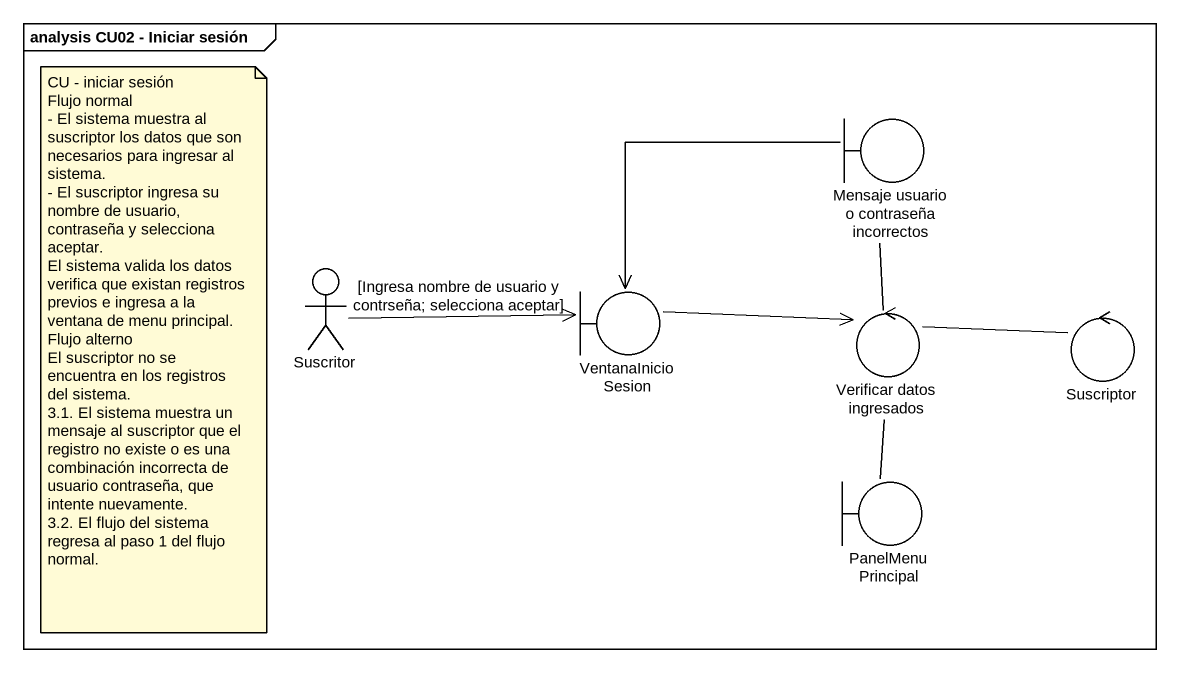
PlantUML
@startuml
mainframe analysis CU02 - Iniciar sesión
boundary "Mensaje usuario o contraseña incorrectos" as Mensaje_usuario_o
actor Suscritor
boundary VentanaInicioSesion
control "Verificar datos ingresados" as Verificar_datos_ingresados
control Suscriptor
boundary PanelMenuPrincipal
Mensaje_usuario_o --> VentanaInicioSesion
Mensaje_usuario_o -- Verificar_datos_ingresados
Suscritor -right-> VentanaInicioSesion : [Ingresa nombre de usuario y contrseña; selecciona aceptar]
VentanaInicioSesion -right-> Verificar_datos_ingresados
Verificar_datos_ingresados -- PanelMenuPrincipal
Suscriptor -left- Verificar_datos_ingresados
note as N1
  CU - iniciar sesión
  Flujo normal
  - El sistema muestra al suscriptor los datos que son necesarios para ingresar al sistema.
  - El suscriptor ingresa su nombre de usuario, contraseña y selecciona aceptar.
  El sistema valida los datos verifica que existan registros previos e ingresa a la ventana de menu principal.
  Flujo alterno
  El suscriptor no se encuentra en los registros del sistema.
  3.1. El sistema muestra un mensaje al suscriptor que el registro no existe o es una combinación incorrecta de usuario contraseña, que intente nuevamente.
  3.2. El flujo del sistema regresa al paso 1 del flujo normal.
end note
@enduml
